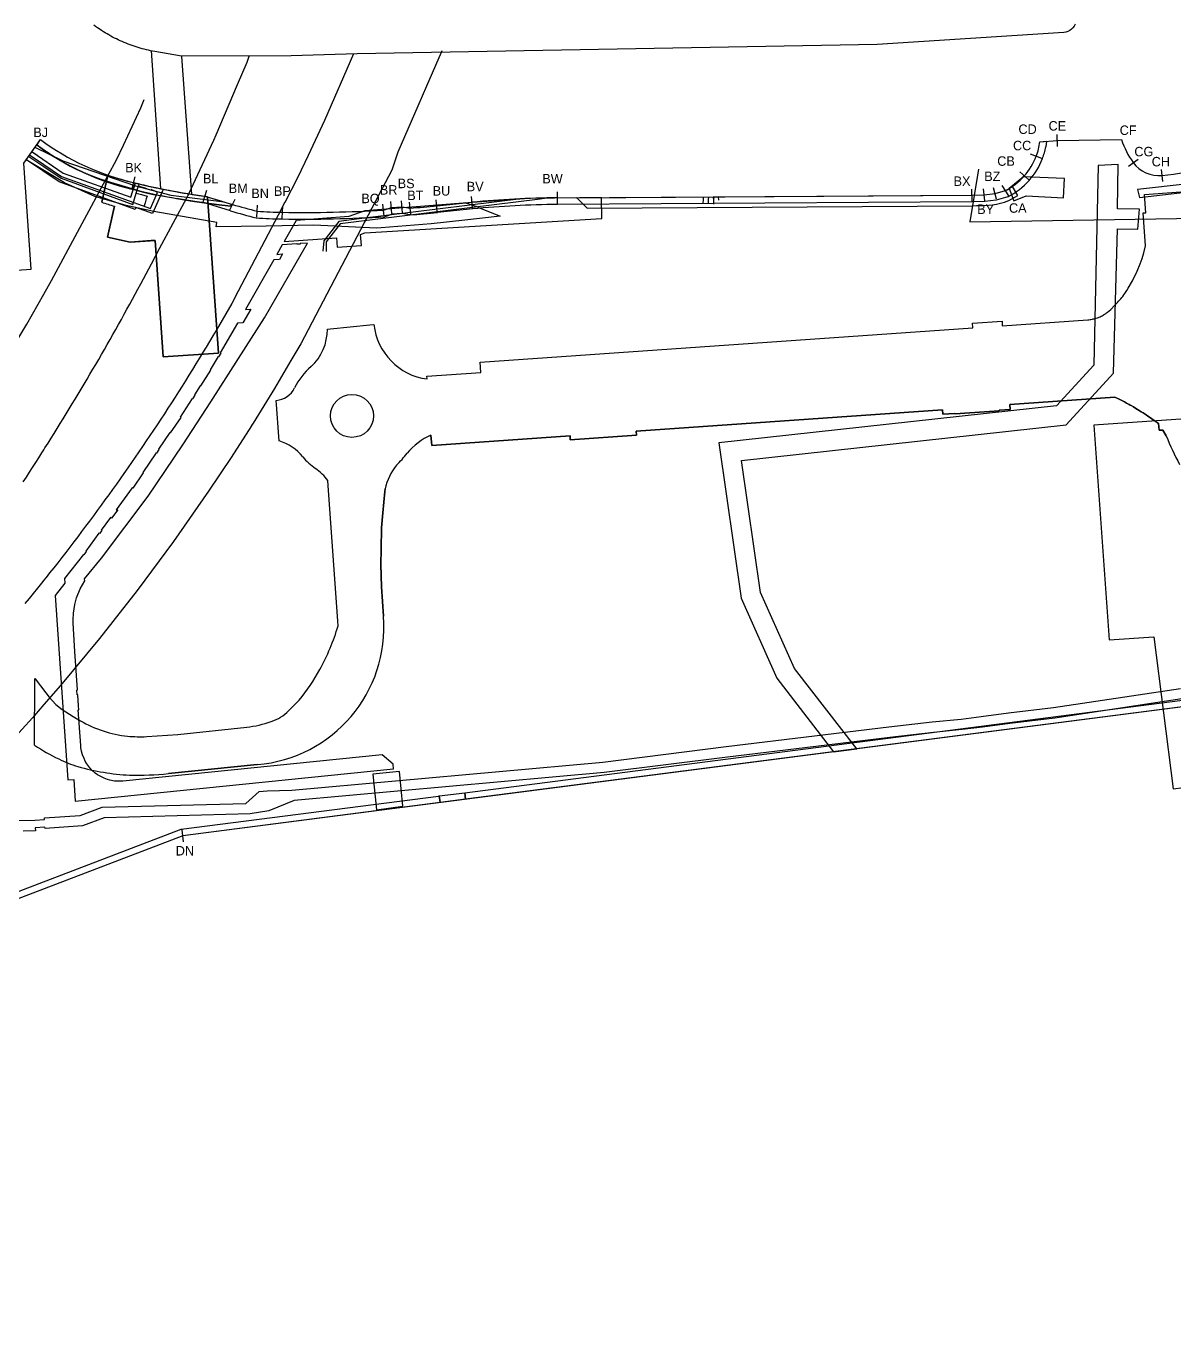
# Model space of a CAD drawing. Extents: x 833938 to 835456, y 817729 to 818666.
# Drawn here: x 834493.3 to 834924.5, y 817737.3 to 818223.6 of the extents above; entities that cross this region are included whole.
import ezdxf

# ---------------------------------------------------------------- set-up
doc = ezdxf.new("R2010")
doc.units = 0
for name, color, linetype in [('_SubjectSitePointAnno', 7, 'Continuous'), ('AdjacentLine', 7, 'Continuous'), ('DraftConditionLine_05m_SHT1', 7, 'Continuous'), ('DraftConditionLine_DR_DGN', 7, 'Continuous'), ('DraftConditionLine_Points_20151124_SHT1', 7, 'Continuous'), ('DraftConditionLine_ProposedFootBridge_Sht1', 7, 'Continuous'), ('DraftConditionLine_Protection_Vesting', 7, 'Continuous'), ('DraftConditionLine_PublicLandingSteps', 7, 'Continuous'), ('DraftConditionLine_SUD_Pro_road_4', 7, 'Continuous'), ('DraftConditionLine_WWR_20160425', 7, 'Continuous'), ('DraftConditionPolygon_PHB', 7, 'Continuous'), ('DraftPolygon_05m', 7, 'Continuous'), ('DraftPolygon_SUD_Prop_road_4', 7, 'Continuous'), ('Footpath', 7, 'Continuous'), ('SubjectSitePolygon', 7, 'Continuous')]:
    doc.layers.add(name, color=color, linetype=linetype)

msp = doc.modelspace()

# ---------------------------------------------------------------- linework, layer by layer
at = {"layer": 'AdjacentLine'}
msp.add_lwpolyline([(834887.36, 818224.29), (834887.01, 818223.57), (834886.55, 818222.92), (834885.99, 818222.34), (834885.35, 818221.87), (834884.64, 818221.51), (834883.88, 818221.26), (834883.09, 818221.13), (834813.06, 818216.59), (834617.65, 818213.12), (834592.85, 818212.37), (834551.66, 818212.24), (834541.71, 818213.99), (834540.87, 818214.14), (834540.09, 818214.3), (834539.3, 818214.47), (834538.52, 818214.65), (834537.75, 818214.84), (834536.97, 818215.04), (834536.2, 818215.26), (834535.44, 818215.48), (834534.67, 818215.72), (834533.91, 818215.97), (834533.15, 818216.23), (834532.4, 818216.5), (834531.65, 818216.78), (834530.91, 818217.07), (834530.17, 818217.38), (834529.43, 818217.69), (834528.7, 818218.02), (834527.98, 818218.35), (834527.26, 818218.7), (834526.54, 818219.06), (834525.83, 818219.43), (834525.13, 818219.81), (834524.43, 818220.2), (834523.73, 818220.6), (834523.05, 818221.01), (834522.37, 818221.43), (834521.69, 818221.86), (834521.62, 818221.9), (834520.77, 818222.47), (834520.12, 818222.93), (834519.47, 818223.41), (834518.84, 818223.89)], dxfattribs=at)
at = {"layer": 'DraftConditionLine_05m_SHT1'}
msp.add_line((834648.54, 817934.46), (834658.09, 817935.69), dxfattribs=at)
for points in [[(834658.09, 817935.69), (835047.84, 817985.91), (835047.93, 817985.71), (835071.58, 817988.7), (835079.98, 817989.56), (835091.59, 817991.28), (835119.3, 817994.87), (835119.22, 817995.75), (835170.46, 818002.36)], [(834422.94, 817872.8), (834551.62, 817921.97), (834648.26, 817934.42), (834648.54, 817934.46)]]:
    msp.add_lwpolyline(points, dxfattribs=at)
at = {"layer": 'DraftConditionLine_DR_DGN'}
for points in [[(834496.68, 818178.05), (834507.11, 818173), (834534.47, 818163.52), (834547.72, 818160.02), (834567.77, 818157.53)], [(834560.52, 818159.72), (834566.83, 818157.79)]]:
    msp.add_lwpolyline(points, dxfattribs=at)
for points in [[(834762.03, 818060.46), (834884.05, 818073.8), (834901.73, 818093.2), (834903.29, 818147.43), (834910.92, 818147.34), (834911.49, 818154.83), (834903.3, 818154.93), (834903.47, 818171.62), (834895.96, 818171.23), (834894.39, 818096.28), (834880.41, 818080.96), (834753.5, 818067.04), (834761.96, 818008.72), (834775.33, 817978.64), (834796.65, 817951.08), (834805.38, 817952.14), (834781.91, 817982.31), (834769.24, 818010.87)], [(834862.53, 818162.51), (834864.3, 818157.93), (834869.03, 818159.75), (834883.04, 818159.1), (834883.38, 818166.3), (834867.93, 818166.92)], [(834701.35, 818159.05), (834682.25, 818158.82), (834657.45, 818157.03), (834620.58, 818154.16), (834614.61, 818151.99), (834594.76, 818150.6), (834590.26, 818142.66), (834609.94, 818144.04), (834610.19, 818140.55), (834619.27, 818141.18), (834618.98, 818145.32), (834620.57, 818145.95), (834709.55, 818151.33), (834709.48, 818159)], [(834589.54, 818141.41), (834587.51, 818137.83), (834589.67, 818137.99), (834588.48, 818135.9), (834586.33, 818135.75), (834575.73, 818117.16), (834577.71, 818117.3), (834574.71, 818112.08), (834572.72, 818111.94), (834566.29, 818100.88), (834566.46, 818100.77), (834565.64, 818099.4), (834565.47, 818099.51), (834562.42, 818094.46), (834562.59, 818094.35), (834558.89, 818088.41), (834558.72, 818088.51), (834556.57, 818085.07), (834556.73, 818084.96), (834555.87, 818083.61), (834555.7, 818083.72), (834551.24, 818076.73), (834551.4, 818076.62), (834547.49, 818070.82), (834547.32, 818070.93), (834543.09, 818064.67), (834543.25, 818064.55), (834542.36, 818063.23), (834542.19, 818063.34), (834537.17, 818055.91), (834537.34, 818055.79), (834533.37, 818050.03), (834533.21, 818050.14), (834527.13, 818041.85), (834527.79, 818041.91), (834525.46, 818038.73), (834525.06, 818039.02), (834521.6, 818034.3), (834521.77, 818034.17), (834520.85, 818032.98), (834520.71, 818033.09), (834515.77, 818026.36), (834515.92, 818026.23), (834515, 818025.05), (834514.84, 818025.18), (834507.75, 818016.13), (834507.87, 818014.42), (834504.21, 818009.75), (834509.04, 817940.53), (834511.24, 817940.68), (834511.82, 817932.51), (834631.36, 817944.67), (834631.19, 817946.37), (834627.06, 817949.96), (834529.68, 817940.06), (834527.52, 817940.07), (834526.57, 817940.08), (834524.85, 817940.38), (834523.9, 817940.65), (834522.64, 817941.11), (834521.11, 817941.86), (834520.18, 817942.44), (834519.29, 817943.08), (834518.21, 817944.03), (834517.26, 817945.05), (834516.18, 817946.48), (834515.57, 817947.5), (834515.09, 817948.48), (834514.55, 817949.85), (834514.16, 817951.27), (834513.94, 817952.53), (834513.86, 817953.38), (834512.92, 817966.75), (834513.13, 817966.76), (834513.08, 817968.26), (834512.79, 817972.41), (834512.54, 817972.39), (834512.41, 817974.24), (834512.66, 817974.26), (834511.65, 817988.65), (834511.05, 817999.33), (834511.02, 818000.62), (834511.14, 818003.1), (834511.64, 818006.37), (834512.3, 818008.85), (834513.67, 818012.28), (834515.35, 818015.29), (834515.31, 818015.95), (834521.67, 818023.71), (834539.2, 818047.03), (834552.18, 818066.34), (834562.74, 818082.47), (834573.11, 818098.75), (834582.86, 818113.94), (834599.06, 818142.08), (834596.23, 818141.88), (834596.24, 818141.68), (834595.04, 818141.6), (834595.03, 818141.8)], [(834634.9, 817930.62), (834633.58, 817943.69), (834628.6, 817943.18), (834623.63, 817942.67), (834624.99, 817929.32)]]:
    msp.add_lwpolyline(points, close=True, dxfattribs=at)
for centre, radius, start, end in [((834554.63, 818255.98), 93.56, 233.3323, 257.0696), ((834592.15, 818400.27), 242.63, 256.0606, 262.51)]:
    msp.add_arc(centre, radius, start, end, dxfattribs=at)
at = {"layer": 'DraftConditionLine_Points_20151124_SHT1'}
for p, q in [((834880.72, 818178.29), (834880.65, 818182.79)), ((834874.86, 818173.87), (834870.65, 818175.48)), ((834907.37, 818170.95), (834911.01, 818173.6)), ((834920.26, 818165.22), (834919.79, 818169.7)), ((834533.15, 818162.61), (834534.25, 818166.97)), ((834869.93, 818165.77), (834866.57, 818168.76)), ((834559.86, 818157.56), (834561.17, 818161.87)), ((834692.9, 818156.81), (834692.88, 818161.31)), ((834848.69, 818157.85), (834848.57, 818162.35)), ((834853.49, 818157.96), (834852.97, 818162.43)), ((834857.88, 818158.49), (834856.68, 818162.83)), ((834862.43, 818159.86), (834859.99, 818163.64)), ((834569.89, 818154.54), (834571.88, 818158.58)), ((834580, 818151.79), (834580.31, 818156.27)), ((834589.53, 818151.38), (834589.83, 818155.87)), ((834627.83, 818152.22), (834627.39, 818156.7)), ((834630.7, 818153.14), (834630.38, 818157.63)), ((834634.71, 818153.42), (834634.4, 818157.91)), ((834637.81, 818152.92), (834637.36, 818157.39)), ((834647.79, 818153.8), (834647.35, 818158.28)), ((834661.05, 818155.12), (834660.64, 818159.61)), ((834552.52, 817917.3), (834551.95, 817921.76))]:
    msp.add_line(p, q, dxfattribs=at)
at = {"layer": 'DraftConditionLine_ProposedFootBridge_Sht1'}
for p, q in [((834543.89, 818162.43), (834540.4, 818214.32)), ((834555.61, 818160.44), (834551.8, 818212.1))]:
    msp.add_line(p, q, dxfattribs=at)
for points in [[(834523.98, 818167.58), (834521.73, 818157.4)], [(834526.53, 818155.9), (834523.97, 818144.32), (834532.47, 818142.45), (834541.83, 818143.08), (834544.87, 818099.37), (834565.63, 818100.77), (834561.53, 818159.41), (834560.9, 818159.6)]]:
    msp.add_lwpolyline(points, dxfattribs=at)
for centre, radius, start, end in [((834554.63, 818255.98), 93.56, 250.8745, 257.0697), ((834596.87, 818421.93), 264.79, 256.1983, 262.1938), ((834559.54, 818270.28), 119.05, 251.484, 253.8994)]:
    msp.add_arc(centre, radius, start, end, dxfattribs=at)
at = {"layer": 'DraftConditionLine_Protection_Vesting'}
for points in [[(834649.51, 818214.26), (834649.26, 818213.68), (834643.77, 818201.03), (834640.52, 818193.53), (834632.99, 818176.16), (834630.86, 818169.79), (834630.68, 818169.45), (834624.59, 818157.81), (834596.51, 818104.22), (834592.83, 818097.98), (834586.64, 818087.49), (834578.63, 818074.46), (834578.03, 818073.52), (834578, 818073.48), (834570.38, 818061.58), (834561.91, 818048.85), (834548.75, 818030.05), (834535.09, 818011.63), (834525.96, 818000), (834520.92, 817993.58), (834506.26, 817975.94), (834500, 817968.75), (834495.71, 817963.82), (834484.14, 817950.98)], [(834492.26, 818052.41), (834493.44, 818054.22), (834494.61, 818056.03), (834495.79, 818057.84), (834496.96, 818059.66), (834498.12, 818061.48), (834499.29, 818063.3), (834500, 818064.43), (834500.44, 818065.13), (834501.6, 818066.95), (834502.75, 818068.78), (834503.89, 818070.61), (834505.03, 818072.45), (834506.17, 818074.29), (834507.31, 818076.13), (834508.44, 818077.97), (834509.56, 818079.81), (834510.68, 818081.66), (834511.8, 818083.51), (834512.91, 818085.36), (834514.02, 818087.22), (834515.13, 818089.07), (834516.23, 818090.93), (834517.33, 818092.79), (834518.42, 818094.66), (834519.51, 818096.52), (834520.6, 818098.39), (834521.68, 818100.26), (834522.76, 818102.13), (834523.83, 818104.01), (834524.9, 818105.89), (834525.97, 818107.77), (834527.03, 818109.65), (834528.08, 818111.54), (834529.14, 818113.42), (834530.19, 818115.31), (834531.23, 818117.2), (834532.27, 818119.1), (834533.31, 818120.99), (834534.34, 818122.89), (834535.37, 818124.79), (834536.39, 818126.7), (834537.41, 818128.6), (834538.43, 818130.51), (834539.44, 818132.42), (834540.45, 818134.33), (834543.47, 818140.05), (834553.73, 818159.09), (834554.13, 818159.83), (834554.43, 818160.47), (834554.48, 818160.59), (834563.86, 818180.65), (834564.76, 818182.77), (834572.72, 818201.6), (834576.36, 818210.04), (834577.17, 818212.26)], [(834616.3, 818213.08), (834605.46, 818188.1), (834599.28, 818174.97), (834595.41, 818166.75), (834590.48, 818157.33), (834590.44, 818157.24), (834589.22, 818154.92), (834571.78, 818121.58), (834571.74, 818121.51), (834570.65, 818119.41), (834564.7, 818109.3), (834563.45, 818107.18), (834562.2, 818105.07), (834560.93, 818102.96), (834559.66, 818100.86), (834558.38, 818098.76), (834557.1, 818096.66), (834555.81, 818094.57), (834554.52, 818092.48), (834553.21, 818090.4), (834551.9, 818088.32), (834550.59, 818086.24), (834549.27, 818084.17), (834547.94, 818082.11), (834546.61, 818080.04), (834545.27, 818077.98), (834543.92, 818075.93), (834542.57, 818073.88), (834541.21, 818071.83), (834539.84, 818069.78), (834538.47, 818067.75), (834537.09, 818065.71), (834535.71, 818063.68), (834534.32, 818061.65), (834532.92, 818059.63), (834531.52, 818057.61), (834530.11, 818055.6), (834528.69, 818053.59), (834527.27, 818051.59), (834525.85, 818049.59), (834524.41, 818047.59), (834522.97, 818045.6), (834521.53, 818043.61), (834520.07, 818041.63), (834518.62, 818039.65), (834517.15, 818037.68), (834515.68, 818035.71), (834514.21, 818033.74), (834512.73, 818031.78), (834511.24, 818029.83), (834509.74, 818027.88), (834508.24, 818025.93), (834506.74, 818023.99), (834505.23, 818022.05), (834503.71, 818020.12), (834502.19, 818018.19), (834500.88, 818016.55), (834500.66, 818016.27), (834500, 818015.45), (834499.12, 818014.35), (834497.58, 818012.43), (834496.03, 818010.52), (834494.48, 818008.62), (834492.92, 818006.72)], [(834183.85, 817737.29), (834220.11, 817779.51), (834236.88, 817799.03), (834324.5, 817901.05), (834332.04, 817894.58), (834351.76, 817917.88), (834383.61, 817957.45), (834384.13, 817957.01), (834417.82, 818000), (834418.85, 818001.32), (834430.32, 818016.4), (834440.97, 818030.84), (834453.11, 818047.97), (834463.69, 818063.58), (834473.97, 818079.4), (834485.03, 818097.21), (834493.59, 818111.62), (834500, 818122.88), (834502.92, 818128.01), (834524.2, 818167.52), (834527.31, 818173.31), (834529.91, 818178.86), (834536.45, 818192.85), (834537.75, 818195.94)], [(834851.08, 818169.81), (834847.83, 818150.05), (834933.23, 818151.37), (834950.61, 818077.61), (834894.45, 818073.68), (834900.09, 817993.08), (834916.93, 817994.26), (834924.18, 817937.19), (834990.14, 817945.62), (834987.38, 817967.33), (835002.27, 817968.37), (835004.91, 817947.51), (835070.87, 817955.95), (835064.29, 818007.99), (835064.63, 818008.07), (835067.63, 818007.54), (835106.92, 818016.8), (835115.69, 818030.98), (835221.77, 818055.98), (835199.14, 818152.03), (835195.36, 818168.08), (835190.23, 818189.84), (835188.42, 818192.29), (835187.25, 818197.25)], [(834961.38, 818162.69), (834961.39, 818162.62), (834956.07, 818162.4), (834947.7, 818166.36), (834910.78, 818162.15), (834911.53, 818159.22), (834947.19, 818163.28), (834955.46, 818159.37), (834962.09, 818159.65)]]:
    msp.add_lwpolyline(points, dxfattribs=at)
at = {"layer": 'DraftConditionLine_PublicLandingSteps'}
for points in [[(834583.54, 818148.47), (834564.67, 818148.17), (834564.98, 818149.82), (834541.31, 818153.96), (834530.98, 818156.13), (834519.19, 818159.54), (834507.72, 818164.71), (834493.37, 818173.31), (834497.39, 818179), (834497.42, 818178.98), (834497.48, 818178.94), (834497.53, 818178.89), (834497.59, 818178.85), (834497.65, 818178.81), (834497.71, 818178.77), (834497.77, 818178.72), (834497.83, 818178.68), (834497.89, 818178.64), (834497.95, 818178.6), (834498.01, 818178.55), (834498.06, 818178.51), (834498.12, 818178.47), (834498.18, 818178.43), (834498.24, 818178.38), (834498.3, 818178.34), (834498.36, 818178.3), (834498.42, 818178.26), (834498.48, 818178.22), (834498.54, 818178.17), (834498.6, 818178.13), (834498.66, 818178.09), (834498.72, 818178.05), (834498.77, 818178.01), (834498.83, 818177.96), (834498.89, 818177.92), (834498.95, 818177.88), (834499.01, 818177.84), (834499.07, 818177.8), (834499.13, 818177.75), (834499.19, 818177.71), (834499.25, 818177.67), (834499.31, 818177.63), (834499.37, 818177.59), (834499.43, 818177.55), (834499.49, 818177.5), (834499.55, 818177.46), (834499.61, 818177.42), (834499.67, 818177.38), (834499.72, 818177.34), (834499.78, 818177.3), (834499.84, 818177.25), (834499.9, 818177.21), (834499.96, 818177.17), (834500, 818177.15), (834500.02, 818177.13), (834500.08, 818177.09), (834500.14, 818177.05), (834500.2, 818177.01), (834500.26, 818176.96), (834500.32, 818176.92), (834500.38, 818176.88), (834500.44, 818176.84), (834500.5, 818176.8), (834500.56, 818176.76), (834500.62, 818176.72), (834500.68, 818176.68), (834500.74, 818176.63), (834500.8, 818176.59), (834500.86, 818176.55), (834500.92, 818176.51), (834500.98, 818176.47), (834501.04, 818176.43), (834501.1, 818176.39), (834501.16, 818176.35), (834501.22, 818176.31), (834501.28, 818176.27), (834501.34, 818176.23), (834501.4, 818176.18), (834501.46, 818176.14), (834501.52, 818176.1), (834501.58, 818176.06), (834501.64, 818176.02), (834501.7, 818175.98), (834501.76, 818175.94), (834501.82, 818175.9), (834501.88, 818175.86), (834501.94, 818175.82), (834502, 818175.78), (834502.06, 818175.74), (834502.12, 818175.7), (834502.18, 818175.66), (834502.24, 818175.62), (834502.3, 818175.58), (834502.36, 818175.54), (834502.43, 818175.5), (834502.49, 818175.46), (834502.55, 818175.42), (834502.61, 818175.38), (834502.67, 818175.34), (834502.73, 818175.3), (834502.79, 818175.26), (834502.85, 818175.22), (834502.91, 818175.18), (834502.97, 818175.14), (834503.03, 818175.1), (834503.09, 818175.06), (834503.15, 818175.02), (834503.22, 818174.98), (834503.28, 818174.94), (834503.34, 818174.9), (834503.4, 818174.86), (834503.46, 818174.82), (834503.52, 818174.78), (834503.58, 818174.74), (834503.64, 818174.71), (834503.7, 818174.67), (834503.77, 818174.63), (834503.83, 818174.59), (834503.89, 818174.55), (834503.95, 818174.51), (834504.01, 818174.47), (834504.07, 818174.43), (834504.13, 818174.39), (834504.2, 818174.36), (834504.26, 818174.32), (834504.32, 818174.28), (834504.38, 818174.24), (834504.44, 818174.2), (834504.5, 818174.16), (834504.56, 818174.13), (834504.63, 818174.09), (834504.69, 818174.05), (834504.75, 818174.01), (834504.81, 818173.97), (834504.87, 818173.93), (834504.94, 818173.9), (834505, 818173.86), (834505.06, 818173.82), (834505.12, 818173.78), (834505.18, 818173.75), (834505.25, 818173.71), (834505.31, 818173.67), (834505.37, 818173.63), (834505.43, 818173.59), (834505.49, 818173.56), (834505.56, 818173.52), (834505.62, 818173.48), (834505.68, 818173.44), (834505.74, 818173.41), (834505.8, 818173.37), (834505.87, 818173.33), (834505.93, 818173.3), (834505.99, 818173.26), (834506.05, 818173.22), (834506.12, 818173.18), (834506.18, 818173.15), (834506.24, 818173.11), (834506.3, 818173.07), (834506.37, 818173.04), (834506.43, 818173), (834506.49, 818172.96), (834506.56, 818172.93), (834506.62, 818172.89), (834506.68, 818172.85), (834506.74, 818172.82), (834506.81, 818172.78), (834506.87, 818172.74), (834506.93, 818172.71), (834506.99, 818172.67), (834507.06, 818172.64), (834507.12, 818172.6), (834507.18, 818172.56), (834507.25, 818172.53), (834507.31, 818172.49), (834507.37, 818172.46), (834507.44, 818172.42), (834507.5, 818172.38), (834507.56, 818172.35), (834507.63, 818172.31), (834507.69, 818172.28), (834507.75, 818172.24), (834507.81, 818172.2), (834507.88, 818172.17), (834507.94, 818172.13), (834508, 818172.1), (834508.07, 818172.06), (834508.13, 818172.03), (834508.2, 818171.99), (834508.26, 818171.96), (834508.32, 818171.92), (834508.39, 818171.89), (834508.45, 818171.85), (834508.51, 818171.82), (834508.58, 818171.78), (834508.64, 818171.75), (834508.7, 818171.71), (834508.77, 818171.68), (834508.83, 818171.64), (834508.9, 818171.61), (834508.96, 818171.57), (834509.02, 818171.54), (834509.09, 818171.5), (834509.15, 818171.47), (834509.21, 818171.43), (834509.28, 818171.4), (834509.34, 818171.37), (834509.41, 818171.33), (834509.47, 818171.3), (834509.53, 818171.26), (834509.6, 818171.23), (834509.66, 818171.19), (834509.73, 818171.16), (834509.79, 818171.13), (834509.86, 818171.09), (834509.92, 818171.06), (834509.98, 818171.03), (834510.05, 818170.99), (834510.11, 818170.96), (834510.18, 818170.92), (834510.24, 818170.89), (834510.31, 818170.86), (834510.37, 818170.82), (834510.43, 818170.79), (834510.5, 818170.76), (834510.56, 818170.72), (834510.63, 818170.69), (834510.69, 818170.66), (834510.76, 818170.62), (834510.82, 818170.59), (834510.89, 818170.56), (834510.95, 818170.52), (834511.02, 818170.49), (834511.08, 818170.46), (834511.15, 818170.43), (834511.21, 818170.39), (834511.27, 818170.36), (834511.34, 818170.33), (834511.4, 818170.3), (834511.47, 818170.26), (834511.53, 818170.23), (834511.6, 818170.2), (834511.66, 818170.17), (834511.73, 818170.13), (834511.79, 818170.1), (834511.86, 818170.07), (834511.92, 818170.04), (834511.99, 818170), (834512.05, 818169.97), (834512.12, 818169.94), (834512.19, 818169.91), (834512.25, 818169.88), (834512.32, 818169.84), (834512.38, 818169.81), (834512.45, 818169.78), (834512.51, 818169.75), (834512.58, 818169.72), (834512.64, 818169.69), (834512.71, 818169.65), (834512.77, 818169.62), (834512.84, 818169.59), (834512.9, 818169.56), (834512.97, 818169.53), (834513.04, 818169.5), (834513.1, 818169.47), (834513.17, 818169.43), (834513.23, 818169.4), (834513.3, 818169.37), (834513.36, 818169.34), (834513.43, 818169.31), (834513.49, 818169.28), (834513.56, 818169.25), (834513.63, 818169.22), (834513.69, 818169.19), (834513.76, 818169.16), (834513.82, 818169.13), (834513.89, 818169.1), (834513.96, 818169.07), (834514.02, 818169.03), (834514.09, 818169), (834514.15, 818168.97), (834514.22, 818168.94), (834514.29, 818168.91), (834514.35, 818168.88), (834514.42, 818168.85), (834514.48, 818168.82), (834514.55, 818168.79), (834514.62, 818168.76), (834514.68, 818168.73), (834514.75, 818168.7), (834514.81, 818168.67), (834514.88, 818168.64), (834514.95, 818168.61), (834515.01, 818168.58), (834515.08, 818168.56), (834515.15, 818168.53), (834515.21, 818168.5), (834515.28, 818168.47), (834515.35, 818168.44), (834515.41, 818168.41), (834515.48, 818168.38), (834515.54, 818168.35), (834515.61, 818168.32), (834515.68, 818168.29), (834515.74, 818168.26), (834515.81, 818168.23), (834515.88, 818168.21), (834515.94, 818168.18), (834516.01, 818168.15), (834516.08, 818168.12), (834516.14, 818168.09), (834516.21, 818168.06), (834516.28, 818168.03), (834516.35, 818168.01), (834516.41, 818167.98), (834516.48, 818167.95), (834516.55, 818167.92), (834516.61, 818167.89), (834516.68, 818167.87), (834516.75, 818167.84), (834516.81, 818167.81), (834516.88, 818167.78), (834516.95, 818167.75), (834517.01, 818167.73), (834517.08, 818167.7), (834517.15, 818167.67), (834517.22, 818167.64), (834517.28, 818167.62), (834517.35, 818167.59), (834517.42, 818167.56), (834517.49, 818167.53), (834517.55, 818167.51), (834517.62, 818167.48), (834517.69, 818167.45), (834517.75, 818167.42), (834517.82, 818167.4), (834517.89, 818167.37), (834517.96, 818167.34), (834518.02, 818167.32), (834518.09, 818167.29), (834518.16, 818167.26), (834518.23, 818167.24), (834518.29, 818167.21), (834518.36, 818167.18), (834518.43, 818167.16), (834518.5, 818167.13), (834518.56, 818167.1), (834518.63, 818167.08), (834518.7, 818167.05), (834518.77, 818167.02), (834518.84, 818167), (834518.9, 818166.97), (834518.97, 818166.95), (834519.04, 818166.92), (834519.11, 818166.89), (834519.17, 818166.87), (834519.24, 818166.84), (834519.31, 818166.82), (834519.38, 818166.79), (834519.45, 818166.77), (834519.51, 818166.74), (834519.58, 818166.72), (834519.65, 818166.69), (834519.72, 818166.66), (834519.79, 818166.64), (834519.85, 818166.61), (834519.92, 818166.59), (834519.99, 818166.56), (834520.06, 818166.54), (834520.13, 818166.51), (834520.2, 818166.49), (834520.26, 818166.46), (834520.33, 818166.44), (834520.4, 818166.41), (834520.47, 818166.39), (834520.54, 818166.37), (834520.61, 818166.34), (834520.67, 818166.32), (834520.74, 818166.29), (834520.81, 818166.27), (834520.88, 818166.24), (834520.95, 818166.22), (834521.02, 818166.19), (834521.08, 818166.17), (834521.15, 818166.15), (834521.22, 818166.12), (834521.29, 818166.1), (834521.36, 818166.07), (834521.43, 818166.05), (834521.5, 818166.03), (834521.56, 818166), (834521.63, 818165.98), (834521.7, 818165.96), (834521.77, 818165.93), (834521.84, 818165.91), (834521.91, 818165.89), (834521.98, 818165.86), (834522.05, 818165.84), (834522.11, 818165.82), (834522.18, 818165.79), (834522.25, 818165.77), (834522.32, 818165.75), (834522.39, 818165.72), (834522.46, 818165.7), (834522.53, 818165.68), (834522.6, 818165.66), (834522.67, 818165.63), (834522.73, 818165.61), (834522.8, 818165.59), (834522.87, 818165.57), (834522.94, 818165.54), (834523.01, 818165.52), (834523.08, 818165.5), (834523.15, 818165.48), (834523.22, 818165.45), (834523.29, 818165.43), (834523.36, 818165.41), (834523.43, 818165.39), (834523.49, 818165.37), (834523.56, 818165.34), (834523.63, 818165.32), (834523.7, 818165.3), (834523.77, 818165.28), (834523.84, 818165.26), (834523.91, 818165.24), (834523.98, 818165.21), (834524.05, 818165.19), (834524.12, 818165.17), (834524.19, 818165.15), (834524.26, 818165.13), (834524.33, 818165.11), (834524.4, 818165.09), (834524.47, 818165.06), (834524.54, 818165.04), (834524.6, 818165.02), (834524.67, 818165), (834524.74, 818164.98), (834524.81, 818164.96), (834524.88, 818164.94), (834524.95, 818164.92), (834525.02, 818164.9), (834525.09, 818164.88), (834525.16, 818164.86), (834525.23, 818164.84), (834525.3, 818164.82), (834525.37, 818164.8), (834525.44, 818164.78), (834525.51, 818164.76), (834525.58, 818164.74), (834525.65, 818164.72), (834525.72, 818164.7), (834525.79, 818164.67), (834525.86, 818164.65), (834525.93, 818164.63), (834526, 818164.61), (834526.07, 818164.59), (834526.14, 818164.57), (834526.21, 818164.55), (834526.28, 818164.53), (834526.35, 818164.51), (834526.42, 818164.49), (834526.49, 818164.47), (834526.56, 818164.45), (834526.63, 818164.43), (834526.7, 818164.41), (834526.76, 818164.39), (834526.83, 818164.37), (834526.9, 818164.35), (834526.97, 818164.33), (834527.04, 818164.31), (834527.11, 818164.29), (834527.18, 818164.27), (834527.25, 818164.25), (834527.32, 818164.23), (834527.39, 818164.21), (834527.46, 818164.18), (834527.53, 818164.16), (834527.6, 818164.14), (834527.67, 818164.12), (834527.74, 818164.1), (834527.81, 818164.08), (834527.88, 818164.06), (834527.95, 818164.04), (834528.02, 818164.02), (834528.09, 818164), (834528.16, 818163.98), (834528.23, 818163.96), (834528.3, 818163.94), (834528.37, 818163.92), (834528.44, 818163.9), (834528.51, 818163.88), (834528.58, 818163.86), (834528.65, 818163.84), (834528.72, 818163.81), (834528.78, 818163.79), (834528.85, 818163.77), (834528.92, 818163.75), (834528.99, 818163.73), (834529.06, 818163.71), (834529.13, 818163.69), (834529.2, 818163.67), (834529.27, 818163.65), (834529.34, 818163.63), (834529.41, 818163.61), (834529.48, 818163.59), (834529.55, 818163.57), (834529.62, 818163.55), (834529.69, 818163.53), (834529.76, 818163.5), (834529.83, 818163.48), (834529.9, 818163.46), (834529.97, 818163.44), (834530.04, 818163.42), (834530.11, 818163.4), (834530.18, 818163.38), (834530.25, 818163.36), (834530.32, 818163.34), (834530.39, 818163.32), (834530.45, 818163.3), (834530.52, 818163.28), (834530.59, 818163.26), (834530.66, 818163.23), (834530.73, 818163.21), (834530.8, 818163.19), (834530.87, 818163.17), (834530.94, 818163.15), (834531.01, 818163.13), (834531.08, 818163.11), (834531.15, 818163.09), (834531.22, 818163.07), (834531.29, 818163.05), (834531.36, 818163.03), (834531.43, 818163.01), (834531.5, 818162.98), (834531.57, 818162.96), (834531.64, 818162.94), (834531.71, 818162.92), (834531.78, 818162.9), (834531.85, 818162.88), (834531.92, 818162.86), (834531.98, 818162.84), (834532.05, 818162.82), (834532.12, 818162.8), (834532.19, 818162.77), (834532.26, 818162.75), (834532.33, 818162.73), (834532.4, 818162.71), (834532.47, 818162.69), (834532.54, 818162.67), (834532.61, 818162.65), (834532.68, 818162.63), (834532.75, 818162.61), (834532.82, 818162.59), (834532.89, 818162.56), (834532.96, 818162.54), (834533.03, 818162.52), (834533.1, 818162.5), (834533.17, 818162.48), (834533.24, 818162.46), (834533.31, 818162.44), (834533.37, 818162.42), (834533.44, 818162.4), (834533.51, 818162.37), (834533.58, 818162.35), (834533.65, 818162.33), (834533.72, 818162.31), (834533.79, 818162.29), (834533.86, 818162.27), (834533.93, 818162.25), (834534, 818162.23), (834534.07, 818162.21), (834534.14, 818162.18), (834534.21, 818162.16), (834534.28, 818162.14), (834534.35, 818162.12), (834534.42, 818162.1), (834534.49, 818162.08), (834534.56, 818162.06), (834534.63, 818162.04), (834534.69, 818162.01), (834534.76, 818161.99), (834534.83, 818161.97), (834534.9, 818161.95), (834534.97, 818161.93), (834535.04, 818161.91), (834535.11, 818161.89), (834535.18, 818161.87), (834535.25, 818161.85), (834535.32, 818161.83), (834535.39, 818161.81), (834535.46, 818161.78), (834535.53, 818161.76), (834535.6, 818161.74), (834535.67, 818161.72), (834535.74, 818161.7), (834535.81, 818161.68), (834535.88, 818161.66), (834535.95, 818161.64), (834536.02, 818161.62), (834536.09, 818161.6), (834536.16, 818161.58), (834536.23, 818161.56), (834536.3, 818161.54), (834536.37, 818161.52), (834536.44, 818161.51), (834536.51, 818161.49), (834536.58, 818161.47), (834536.65, 818161.45), (834536.72, 818161.43), (834536.79, 818161.41), (834536.86, 818161.39), (834536.93, 818161.37), (834537, 818161.35), (834537.07, 818161.33), (834537.14, 818161.31), (834537.21, 818161.3), (834537.28, 818161.28), (834537.35, 818161.26), (834537.42, 818161.24), (834537.49, 818161.22), (834537.56, 818161.2), (834537.63, 818161.19), (834537.7, 818161.17), (834537.77, 818161.15), (834537.84, 818161.13), (834537.91, 818161.11), (834537.98, 818161.1), (834538.05, 818161.08), (834538.12, 818161.06), (834538.19, 818161.04), (834538.26, 818161.02), (834538.33, 818161.01), (834538.4, 818160.99), (834538.47, 818160.97), (834538.54, 818160.95), (834538.62, 818160.94), (834538.69, 818160.92), (834538.76, 818160.9), (834538.83, 818160.89), (834538.9, 818160.87), (834538.97, 818160.85), (834539.04, 818160.84), (834539.11, 818160.82), (834539.18, 818160.8), (834539.25, 818160.79), (834539.32, 818160.77), (834539.39, 818160.75), (834539.46, 818160.74), (834539.53, 818160.72), (834539.6, 818160.7), (834539.68, 818160.69), (834539.75, 818160.67), (834539.82, 818160.66), (834539.89, 818160.64), (834539.96, 818160.63), (834540.03, 818160.61), (834540.1, 818160.59), (834540.17, 818160.58), (834540.24, 818160.56), (834540.31, 818160.55), (834540.38, 818160.53), (834540.46, 818160.52), (834540.53, 818160.5), (834540.6, 818160.49), (834540.67, 818160.47), (834540.74, 818160.46), (834540.81, 818160.44), (834540.88, 818160.43), (834540.95, 818160.41), (834541.02, 818160.4), (834541.1, 818160.38), (834541.17, 818160.37), (834541.24, 818160.35), (834541.31, 818160.34), (834541.38, 818160.33), (834541.45, 818160.31), (834541.52, 818160.3), (834541.59, 818160.28), (834541.66, 818160.27), (834541.74, 818160.26), (834541.81, 818160.24), (834541.88, 818160.23), (834541.95, 818160.21), (834542.02, 818160.2), (834542.09, 818160.19), (834542.16, 818160.17), (834542.23, 818160.16), (834550.12, 818158.81), (834550.15, 818158.8), (834550.18, 818158.8), (834550.25, 818158.79), (834550.32, 818158.77), (834550.39, 818158.76), (834550.47, 818158.75), (834550.54, 818158.74), (834550.61, 818158.73), (834550.68, 818158.71), (834550.75, 818158.7), (834550.82, 818158.69), (834550.9, 818158.68), (834550.97, 818158.67), (834551.04, 818158.65), (834551.11, 818158.64), (834551.18, 818158.63), (834551.25, 818158.62), (834551.33, 818158.61), (834551.4, 818158.59), (834551.47, 818158.58), (834551.54, 818158.57), (834551.61, 818158.56), (834551.68, 818158.55), (834551.76, 818158.54), (834551.83, 818158.52), (834551.9, 818158.51), (834551.97, 818158.5), (834552.04, 818158.49), (834552.11, 818158.48), (834552.18, 818158.46), (834552.26, 818158.45), (834552.33, 818158.44), (834552.4, 818158.43), (834552.47, 818158.42), (834552.54, 818158.4), (834552.61, 818158.39), (834552.69, 818158.38), (834552.76, 818158.37), (834552.83, 818158.36), (834552.9, 818158.35), (834552.97, 818158.33), (834553.04, 818158.32), (834553.12, 818158.31), (834553.19, 818158.3), (834553.23, 818158.29), (834553.26, 818158.29), (834553.33, 818158.28), (834553.4, 818158.26), (834553.47, 818158.25), (834553.55, 818158.24), (834553.62, 818158.23), (834553.69, 818158.22), (834553.76, 818158.21), (834553.83, 818158.19), (834553.9, 818158.18), (834553.98, 818158.17), (834554.05, 818158.16), (834554.12, 818158.15), (834554.19, 818158.14), (834554.26, 818158.12), (834554.33, 818158.11), (834554.41, 818158.1), (834554.48, 818158.09), (834554.55, 818158.08), (834554.62, 818158.07), (834554.69, 818158.06), (834554.77, 818158.04), (834554.84, 818158.03), (834554.91, 818158.02), (834554.98, 818158.01), (834555.05, 818158), (834555.12, 818157.99), (834555.2, 818157.98), (834555.27, 818157.97), (834555.34, 818157.95), (834555.41, 818157.94), (834555.48, 818157.93), (834555.55, 818157.92), (834555.63, 818157.91), (834555.7, 818157.9), (834555.77, 818157.89), (834555.84, 818157.88), (834555.91, 818157.87), (834555.98, 818157.85), (834556.06, 818157.84), (834556.13, 818157.83), (834556.2, 818157.82), (834556.27, 818157.81), (834556.34, 818157.8), (834556.42, 818157.79), (834556.49, 818157.78), (834556.56, 818157.77), (834556.63, 818157.76), (834556.7, 818157.74), (834556.77, 818157.73), (834556.85, 818157.72), (834556.92, 818157.71), (834556.99, 818157.7), (834557.06, 818157.69), (834557.13, 818157.68), (834557.21, 818157.67), (834557.28, 818157.66), (834557.35, 818157.65), (834557.42, 818157.64), (834557.49, 818157.63), (834557.56, 818157.61), (834557.64, 818157.6), (834557.71, 818157.59), (834557.78, 818157.58), (834557.85, 818157.57), (834557.92, 818157.56), (834558, 818157.55), (834558.07, 818157.54), (834558.14, 818157.53), (834558.21, 818157.52), (834558.28, 818157.51), (834558.35, 818157.5), (834558.43, 818157.49), (834558.5, 818157.48), (834558.57, 818157.47), (834558.64, 818157.46), (834558.71, 818157.45), (834558.79, 818157.43), (834558.86, 818157.42), (834558.93, 818157.41), (834559, 818157.4), (834559.07, 818157.39), (834559.14, 818157.38), (834559.22, 818157.37), (834559.29, 818157.36), (834559.36, 818157.35), (834559.43, 818157.34), (834559.5, 818157.33), (834559.58, 818157.32), (834559.65, 818157.31), (834559.72, 818157.3), (834559.79, 818157.29), (834559.86, 818157.28), (834559.94, 818157.27), (834560.01, 818157.26), (834560.08, 818157.25), (834560.15, 818157.24), (834560.22, 818157.23), (834560.29, 818157.22), (834560.37, 818157.21), (834560.44, 818157.2), (834560.51, 818157.19), (834560.58, 818157.18), (834560.65, 818157.17), (834560.73, 818157.16), (834560.8, 818157.15), (834560.87, 818157.14), (834560.94, 818157.13), (834561.01, 818157.12), (834561.09, 818157.11), (834561.16, 818157.1), (834561.23, 818157.09), (834561.3, 818157.08), (834561.37, 818157.07), (834561.45, 818157.06), (834561.52, 818157.05), (834561.59, 818157.04), (834561.66, 818157.03), (834561.73, 818157.02), (834561.81, 818157.01), (834561.88, 818157), (834561.95, 818156.99), (834562.02, 818156.98), (834562.09, 818156.97), (834562.17, 818156.96), (834562.24, 818156.95), (834562.31, 818156.94), (834562.38, 818156.93), (834562.45, 818156.92), (834562.53, 818156.91), (834562.6, 818156.91), (834562.67, 818156.9), (834562.74, 818156.89), (834562.81, 818156.88), (834562.89, 818156.87), (834562.96, 818156.86), (834563.03, 818156.85), (834563.1, 818156.84), (834563.17, 818156.83), (834563.25, 818156.82), (834563.32, 818156.81), (834563.39, 818156.8), (834563.46, 818156.79), (834563.53, 818156.78), (834563.61, 818156.77), (834563.68, 818156.76), (834563.75, 818156.75), (834563.82, 818156.75), (834563.89, 818156.74), (834563.97, 818156.73), (834564.04, 818156.72), (834564.11, 818156.71), (834564.18, 818156.7), (834564.25, 818156.69), (834564.33, 818156.68), (834564.4, 818156.67), (834564.47, 818156.66), (834564.54, 818156.65), (834564.61, 818156.64), (834564.69, 818156.64), (834564.76, 818156.63), (834564.83, 818156.62), (834564.9, 818156.61), (834564.97, 818156.6), (834565.05, 818156.59), (834565.12, 818156.58), (834565.19, 818156.57), (834565.26, 818156.56), (834565.33, 818156.55), (834565.41, 818156.55), (834565.48, 818156.54), (834565.55, 818156.53), (834565.62, 818156.52), (834565.69, 818156.51), (834565.77, 818156.5), (834565.84, 818156.49), (834565.91, 818156.48), (834565.98, 818156.47), (834566.05, 818156.47), (834566.13, 818156.46), (834566.2, 818156.45), (834566.27, 818156.44), (834566.34, 818156.43), (834566.42, 818156.42), (834566.49, 818156.41), (834566.56, 818156.4), (834566.63, 818156.4), (834566.7, 818156.39), (834566.78, 818156.38), (834566.85, 818156.37), (834566.92, 818156.36), (834566.99, 818156.35), (834567.06, 818156.34), (834567.14, 818156.34), (834567.21, 818156.33), (834567.28, 818156.32), (834567.35, 818156.31), (834567.42, 818156.3), (834567.5, 818156.29), (834567.57, 818156.29), (834567.64, 818156.28), (834567.71, 818156.27), (834567.79, 818156.26), (834567.86, 818156.25), (834567.93, 818156.24), (834568, 818156.24), (834568.07, 818156.23), (834568.15, 818156.22), (834568.22, 818156.21), (834568.29, 818156.2), (834568.36, 818156.19), (834568.43, 818156.19), (834568.51, 818156.18), (834568.58, 818156.17), (834568.65, 818156.16), (834568.72, 818156.15), (834568.8, 818156.14), (834568.87, 818156.14), (834568.94, 818156.13), (834569.01, 818156.12), (834569.08, 818156.11), (834569.16, 818156.1), (834569.23, 818156.1), (834569.3, 818156.09), (834569.37, 818156.08), (834569.44, 818156.07), (834569.52, 818156.06), (834569.59, 818156.06), (834569.66, 818156.05), (834569.73, 818156.04), (834569.81, 818156.03), (834569.88, 818156.02), (834569.95, 818156.02), (834570.02, 818156.01), (834570.09, 818156), (834570.17, 818155.99), (834570.24, 818155.99), (834570.31, 818155.98), (834570.38, 818155.97)], [(834570.31, 818155.98), (834570.38, 818155.97), (834570.38, 818156.71), (834570.88, 818156.56)], [(834627.61, 818154.46), (834630.54, 818155.39), (834634.55, 818155.67), (834637.58, 818155.15)], [(834647.57, 818156.04), (834658.37, 818157.12)], [(834663.03, 818155.53), (834671.39, 818152.11), (834663.58, 818151.24)], [(834663.58, 818151.24), (834658.14, 818150.64), (834645.43, 818149.23), (834626.7, 818147.85), (834624.95, 818147.72), (834601.4, 818148.75), (834583.54, 818148.47)]]:
    msp.add_lwpolyline(points, dxfattribs=at)
for centre, radius, start, end in [((834627.49, 818345.71), 197.44, 253.3401, 256.1286), ((834597.99, 818656.97), 503.37, 274.5116, 275.6527), ((834641.38, 818098.99), 60.54, 69.0496, 73.753), ((834593.46, 818355.38), 201.79, 266.218, 268.9261), ((834597.65, 818654.02), 500.46, 269.0873, 273.4319)]:
    msp.add_arc(centre, radius, start, end, dxfattribs=at)
at = {"layer": 'DraftConditionLine_SUD_Pro_road_4'}
for points in [[(834643.93, 818091.03), (834643.86, 818092.05), (834664.19, 818093.47), (834663.92, 818097.31), (834848.95, 818110.25), (834848.82, 818111.99), (834859.9, 818112.77), (834860.02, 818111.02), (834892.15, 818113.27), (834892.54, 818113.3), (834893.06, 818113.36), (834893.3, 818113.39), (834893.84, 818113.48), (834894.2, 818113.56), (834894.5, 818113.63), (834894.86, 818113.73), (834895.29, 818113.85), (834895.74, 818114), (834896.13, 818114.15), (834896.37, 818114.25), (834896.77, 818114.43), (834897.2, 818114.63), (834897.52, 818114.8), (834897.84, 818114.98), (834898.08, 818115.12), (834898.42, 818115.33), (834898.75, 818115.55), (834899.15, 818115.84), (834899.17, 818115.85), (834899.55, 818116.15), (834900.74, 818117.17), (834902.09, 818118.57), (834902.87, 818119.33), (834903.29, 818119.76), (834903.69, 818120.2), (834904.09, 818120.65), (834904.48, 818121.11), (834904.86, 818121.58), (834905.22, 818122.05), (834905.65, 818122.62), (834906, 818123.11), (834906.3, 818123.55), (834906.75, 818124.23), (834907.32, 818125.19), (834908.91, 818127.86), (834910.72, 818131.57), (834911.83, 818134.32), (834912.51, 818136.27), (834913.16, 818138.42), (834913.83, 818141), (834912.97, 818153.36), (834913.96, 818153.43), (834913.45, 818160.26), (834944.11, 818162.53)], [(834606.52, 818109.73), (834607.7, 818109.81), (834622.51, 818111.32), (834624.01, 818111.43)], [(834588.4, 818067.82), (834588.29, 818069.42), (834587.41, 818081.46), (834587.31, 818082.99)], [(834645.41, 818069.94), (834645.68, 818066.07), (834697.64, 818069.7), (834697.75, 818068.18), (834722.65, 818069.92), (834722.54, 818071.44), (834837.51, 818079.48), (834837.63, 818077.81), (834842.24, 818078.13), (834842.25, 818077.94), (834858.82, 818079.09), (834858.8, 818079.29), (834862.96, 818079.58), (834862.83, 818081.45), (834902.33, 818084.21), (834903.91, 818083.4), (834904.88, 818082.91), (834905.85, 818082.41), (834906.66, 818081.98), (834907.64, 818081.45), (834908.05, 818081.22), (834908.06, 818081.23), (834908.4, 818081.02), (834909.27, 818080.53), (834910.19, 818079.99), (834911.43, 818079.24), (834912.23, 818078.74), (834912.93, 818078.3), (834913.99, 818077.61), (834914.73, 818077.12), (834915.64, 818076.5), (834916.71, 818075.75), (834917.65, 818075.07), (834918.33, 818074.57), (834918.72, 818074.38), (834918.9, 818071.76), (834920.35, 818071.87), (834921.62, 818069.71)], [(834610.55, 817998.31), (834610.37, 818000.16), (834606.83, 818051.09), (834606.7, 818052.92)], [(834627.6, 818002), (834626.83, 818013.04), (834626.59, 818021.42), (834626.66, 818027.13), (834626.82, 818035.15), (834627.32, 818040.83), (834628.04, 818048.81), (834628.18, 818049.74)], [(834496.55, 817953.59), (834496.66, 817978.6)], [(834496.8, 817978.42), (834500.79, 817973.17), (834501.97, 817971.61), (834504.52, 817968.83), (834506.92, 817966.96), (834511.07, 817964.33), (834513.76, 817962.71)], [(834591.91, 817966.46), (834595.93, 817970.42)], [(834538.63, 817956.76), (834550.31, 817957.58), (834576.21, 817960.28)], [(834546.82, 817942.88), (834580.1, 817946.27)]]:
    msp.add_lwpolyline(points, dxfattribs=at)
msp.add_circle((834615.75, 818077.16), 8.07, dxfattribs=at)
for centre, radius, start, end in [((834646.97, 818113.93), 23.1, 186.193, 262.444), ((834587.26, 818109.7), 19.25, 313.2046, 0.0884), ((834615.94, 818077.02), 24.25, 129.7312, 153.9096), ((834586.64, 818091.32), 8.36, 274.58, 334.2549), ((834582.89, 818050.13), 18.53, 39.2121, 72.7094), ((834655.64, 818047.09), 25.03, 114.1248, 140.0547), ((834994.89, 818097.34), 78.31, 200.6629, 209.329), ((834602.46, 818089.18), 42.81, 314.4677, 322.5726), ((834615.91, 818077.32), 24.25, 219.6821, 235.211), ((834650.28, 818044.62), 22.68, 141.8505, 166.9491), ((834588.16, 818038.47), 23.5, 37.922, 53.69), ((834575.98, 817997.89), 51.78, 274.5593, 4.5513), ((834524.81, 818024.58), 89.67, 331.578, 342.9677), ((834533.8, 818020.68), 79.92, 321.0296, 330.9679), ((834580.98, 817976.78), 15.03, 287.2473, 316.6628), ((834536.39, 818001.88), 45.24, 239.9811, 263.7599), ((834571.43, 818001.71), 41.71, 276.5809, 289.6215), ((834536.23, 818012), 55.3, 265.0665, 272.4879), ((834528.02, 817997.85), 54.31, 234.5865, 245.5932), ((834525.4, 817987.8), 44.11, 243.2989, 253.3926), ((834536.22, 818026.48), 84.27, 253.8571, 267.2688), ((834534.95, 818059.3), 117.03, 268.6601, 275.8248)]:
    msp.add_arc(centre, radius, start, end, dxfattribs=at)
at = {"layer": 'DraftConditionLine_WWR_20160425'}
for p, q in [((834494.32, 818174.6), (834500, 818170.77)), ((834494.68, 818175.19), (834500, 818171.54)), ((834495.61, 818176.37), (834497.78, 818174.89)), ((834534.3, 818164.6), (834533.68, 818162.58)), ((834534.71, 818160.84), (834535.56, 818163.56)), ((834534.71, 818160.84), (834536.64, 818160.26)), ((834535.56, 818163.56), (834536.56, 818163.19)), ((834536.56, 818163.19), (834537.56, 818162.88)), ((834537.56, 818162.88), (834539.13, 818162.31)), ((834541.5, 818161.63), (834540.38, 818162.19)), ((834538.01, 818157.2), (834537.56, 818155.73)), ((834538.45, 818158.62), (834538.01, 818157.2)), ((834679.24, 818158.7), (834618.5, 818151.13)), ((834747.59, 818158.37), (834747.52, 818156.88)), ((834747.63, 818159.41), (834747.59, 818158.37)), ((834749.59, 818158.27), (834749.52, 818156.78)), ((834749.63, 818159.39), (834749.59, 818158.27)), ((834751.4, 818159.44), (834751.5, 818157.94)), ((834751.59, 818158.17), (834751.53, 818156.62)), ((834751.62, 818159.39), (834751.59, 818158.17)), ((834753.31, 818159.46), (834753.44, 818158.13))]:
    msp.add_line(p, q, dxfattribs=at)
for points in [[(834495.61, 818176.37), (834507.31, 818168.35), (834532.68, 818159.29), (834534.3, 818164.6)], [(834544.6, 818162.3), (834544.84, 818162.24), (834540.88, 818153.18), (834534.59, 818155.42), (834534.34, 818154.61), (834505.81, 818165.03), (834493.46, 818173.38)], [(834500, 818171.54), (834506.63, 818167), (834540.06, 818155.06), (834542.69, 818161.06), (834541.5, 818161.63)], [(834500, 818170.77), (834506.5, 818166.38), (834533.37, 818156.56), (834534.71, 818160.84)], [(834535.56, 818163.56), (834535.63, 818163.69), (834535.76, 818164.27)], [(834536.64, 818160.26), (834538.76, 818159.62), (834538.45, 818158.62)], [(834544.73, 818162.27), (834544.84, 818162.24), (834543.64, 818159.51)], [(834700.07, 818159.12), (834704.04, 818155.14), (834848.67, 818156.1), (834850.3, 818156.12), (834853.38, 818156.2), (834854.87, 818156.29), (834856.38, 818156.47), (834857.89, 818156.72), (834859.37, 818157.05), (834860.84, 818157.46), (834862.5, 818158.01), (834865.89, 818159.94), (834863.84, 818163.36)], [(834700.07, 818159.11), (834848.63, 818160.1), (834853.23, 818160.2), (834857.28, 818160.66), (834861.21, 818161.75)], [(834689.72, 818159.03), (834686.38, 818158.56), (834617.31, 818150)], [(834618.5, 818151.13), (834610.81, 818150.13), (834605.13, 818142.88), (834604.81, 818139)], [(834617.31, 818150), (834611.25, 818149.31), (834606, 818142.5), (834606.06, 818138.88)], [(835066.82, 817991.29), (835030.58, 817985.81), (834959.53, 817975.42), (834927.5, 817970.91), (834879.75, 817963.71), (834862.87, 817961.7), (834852.63, 817960.32), (834844.94, 817959.39), (834834.15, 817958.31), (834817.82, 817956.45), (834789.98, 817953.05), (834756.84, 817949.03), (834710.45, 817943.22), (834594.03, 817932.72), (834584.51, 817928.9), (834577.46, 817927.7), (834522.66, 817926.3), (834514.47, 817923.2), (834500.48, 817922.23), (834500.44, 817922.78), (834496.77, 817922.53), (834496.85, 817921.43), (834492.28, 817921.3)], [(834490.59, 817925.25), (834496.57, 817925.42), (834500.24, 817925.68), (834500.2, 817926.22), (834513.61, 817927.15), (834521.88, 817930.28), (834575.88, 817931.66), (834580.91, 817936.19), (834583.83, 817936.42), (834593.21, 817936.66), (834710.02, 817947.2), (834756.35, 817953), (834789.5, 817957.02), (834817.35, 817960.42), (834833.72, 817962.29), (834844.5, 817963.36), (834852.13, 817964.29), (834862.37, 817965.66), (834879.21, 817967.67), (834926.92, 817974.87)]]:
    msp.add_lwpolyline(points, dxfattribs=at)
msp.add_arc((834849.35, 818184.13), 25.33, 297.9216, 304.6212, dxfattribs=at)
at = {"layer": 'DraftConditionPolygon_PHB'}
for points in [[(834521.73, 818157.4), (834521.89, 818158.09), (834523.88, 818167.12), (834523.98, 818167.58)], [(834561.53, 818159.41), (834565.63, 818100.77), (834544.87, 818099.37), (834541.83, 818143.08), (834540.32, 818142.98), (834532.47, 818142.45), (834523.97, 818144.32), (834523.97, 818144.32), (834526.32, 818154.97), (834526.53, 818155.9)], [(834560.9, 818159.6), (834561.53, 818159.41)]]:
    msp.add_lwpolyline(points, dxfattribs=at)
for centre, radius, start, end in [((834554.63, 818255.98), 93.56, 250.8745, 257.0697), ((834596.85, 818421.88), 264.74, 256.1983, 258.4624), ((834596.87, 818421.95), 264.81, 258.4622, 261.0253), ((834596.83, 818421.64), 264.49, 261.024, 262.1938), ((834559.54, 818270.28), 119.05, 251.4841, 253.8995)]:
    msp.add_arc(centre, radius, start, end, dxfattribs=at)
at = {"layer": 'DraftPolygon_05m'}
for points in [[(835170.46, 818002.36), (835170.78, 817999.88), (835121.93, 817993.58), (835122.01, 817992.7), (835091.93, 817988.81), (835080.29, 817987.08), (835071.87, 817986.22), (835046.36, 817982.99), (835046.27, 817983.19), (834658.41, 817933.21), (834658.09, 817935.69), (835047.84, 817985.91), (835047.93, 817985.71), (835071.58, 817988.7), (835079.98, 817989.56), (835091.59, 817991.28), (835119.3, 817994.87), (835119.22, 817995.75)], [(834648.54, 817934.46), (834658.09, 817935.69), (834658.41, 817933.21), (834648.93, 817931.99), (834648.92, 817932.01)]]:
    msp.add_lwpolyline(points, close=True, dxfattribs=at)
msp.add_lwpolyline([(834422.94, 817872.8), (834551.62, 817921.97), (834648.26, 817934.42), (834648.54, 817934.46), (834648.92, 817932.01), (834648.93, 817931.99), (834552.24, 817919.53), (834424, 817870.53)], dxfattribs=at)
at = {"layer": 'DraftPolygon_SUD_Prop_road_4'}
for points in [[(834643.93, 818091.03), (834643.86, 818092.05), (834664.19, 818093.47), (834663.92, 818097.31), (834848.95, 818110.25), (834848.82, 818111.99), (834859.9, 818112.77), (834860.02, 818111.02), (834892.15, 818113.27), (834892.54, 818113.3), (834893.06, 818113.36), (834893.3, 818113.39), (834893.84, 818113.48), (834894.2, 818113.56), (834894.5, 818113.63), (834894.86, 818113.73), (834895.29, 818113.85), (834895.74, 818114), (834896.13, 818114.15), (834896.37, 818114.25), (834896.77, 818114.43), (834897.2, 818114.63), (834897.52, 818114.8), (834897.84, 818114.98), (834898.08, 818115.12), (834898.42, 818115.33), (834898.75, 818115.55), (834899.15, 818115.84), (834899.17, 818115.85), (834899.55, 818116.15), (834900.74, 818117.17), (834902.09, 818118.57), (834902.87, 818119.33), (834903.29, 818119.76), (834903.69, 818120.2), (834904.09, 818120.65), (834904.48, 818121.11), (834904.86, 818121.58), (834905.22, 818122.05), (834905.65, 818122.62), (834906, 818123.11), (834906.3, 818123.55), (834906.75, 818124.23), (834907.32, 818125.19), (834908.91, 818127.86), (834910.72, 818131.57), (834911.83, 818134.32), (834912.51, 818136.27), (834913.16, 818138.42), (834913.83, 818141), (834912.97, 818153.36), (834913.96, 818153.43), (834913.45, 818160.26), (834944.11, 818162.53)], [(834606.52, 818109.73), (834607.7, 818109.81), (834622.51, 818111.32), (834624.01, 818111.43)], [(834588.4, 818067.82), (834588.29, 818069.42), (834587.41, 818081.46), (834587.31, 818082.99)], [(834921.62, 818069.71), (834920.35, 818071.87), (834918.9, 818071.76), (834918.72, 818074.38), (834918.33, 818074.57), (834917.65, 818075.07), (834916.71, 818075.75), (834915.64, 818076.5), (834914.73, 818077.12), (834913.99, 818077.61), (834912.93, 818078.3), (834912.23, 818078.74), (834911.43, 818079.24), (834910.19, 818079.99), (834909.27, 818080.53), (834908.4, 818081.02), (834908.06, 818081.23), (834908.05, 818081.22), (834907.64, 818081.45), (834906.66, 818081.98), (834905.85, 818082.41), (834904.88, 818082.91), (834903.91, 818083.4), (834902.33, 818084.21), (834862.83, 818081.45), (834862.96, 818079.58), (834858.8, 818079.29), (834858.82, 818079.09), (834842.25, 818077.94), (834842.24, 818078.13), (834837.63, 818077.81), (834837.51, 818079.48), (834722.54, 818071.44), (834722.65, 818069.92), (834697.75, 818068.18), (834697.64, 818069.7), (834645.68, 818066.07), (834645.41, 818069.94)], [(834610.55, 817998.31), (834610.37, 818000.16), (834606.83, 818051.09), (834606.7, 818052.92)], [(834628.18, 818049.74), (834628.04, 818048.81), (834627.32, 818040.83), (834626.82, 818035.15), (834626.66, 818027.13), (834626.59, 818021.42), (834626.83, 818013.04), (834627.6, 818002)], [(834496.55, 817953.59), (834496.55, 817953.59), (834496.66, 817978.6), (834496.8, 817978.42), (834500.79, 817973.17), (834501.97, 817971.61), (834504.52, 817968.83), (834506.92, 817966.96), (834511.07, 817964.33), (834513.76, 817962.71)], [(834591.91, 817966.46), (834595.93, 817970.42)], [(834538.63, 817956.76), (834550.31, 817957.58), (834576.21, 817960.28)], [(834580.1, 817946.27), (834546.82, 817942.88)]]:
    msp.add_lwpolyline(points, dxfattribs=at)
for centre, radius, start, end in [((834646.97, 818113.93), 23.1, 186.193, 262.444), ((834587.26, 818109.7), 19.25, 313.2046, 0.0884), ((834615.94, 818077.02), 24.25, 129.7312, 153.9096), ((834586.64, 818091.32), 8.36, 274.58, 334.2549), ((834582.89, 818050.13), 18.53, 39.2121, 72.7094), ((834655.64, 818047.09), 25.03, 114.1248, 140.0547), ((834994.89, 818097.34), 78.31, 200.6629, 209.329), ((834602.46, 818089.18), 42.81, 314.4677, 322.5726), ((834615.91, 818077.32), 24.25, 219.6821, 235.211), ((834650.28, 818044.62), 22.68, 141.8505, 166.9491), ((834588.16, 818038.47), 23.5, 37.922, 53.69), ((834575.98, 817997.89), 51.78, 274.5593, 4.5513), ((834524.81, 818024.58), 89.67, 331.578, 342.9677), ((834533.8, 818020.68), 79.92, 321.0296, 330.9679), ((834580.98, 817976.78), 15.03, 287.2473, 316.6628), ((834536.39, 818001.88), 45.24, 239.9811, 263.7599), ((834571.43, 818001.71), 41.71, 276.5809, 289.6215), ((834536.23, 818012), 55.3, 265.0665, 272.4879), ((834528.02, 817997.85), 54.31, 234.5865, 245.5932), ((834525.4, 817987.8), 44.11, 243.2989, 253.3926), ((834536.22, 818026.48), 84.27, 253.8571, 267.2688), ((834534.95, 818059.3), 117.03, 268.6601, 275.8248)]:
    msp.add_arc(centre, radius, start, end, dxfattribs=at)
at = {"layer": 'Footpath'}
for points in [[(834497.32, 818178.89), (834498.76, 818180.93)], [(834874.1, 818180.14), (834874.1, 818180.14), (834876.63, 818180.29), (834876.32, 818178.15)], [(834692.89, 818159.06), (834848.63, 818160.1), (834853.23, 818160.2), (834857.28, 818160.66), (834861.21, 818161.75)], [(834570.16, 818154.17), (834559.99, 818157.26)], [(834560.52, 818159.72), (834570.88, 818156.56)], [(834627.61, 818154.46), (834630.54, 818155.39), (834634.55, 818155.67), (834637.58, 818155.15)], [(834647.57, 818156.04), (834660.85, 818157.37)], [(834862.13, 818159.41), (834857.76, 818158.2), (834853.4, 818157.7), (834848.67, 818157.6), (834692.91, 818156.56)], [(834637.47, 818152.64), (834634.43, 818153.15), (834631.01, 818152.92), (834628.07, 818151.98)], [(834661.09, 818154.88), (834647.82, 818153.55)]]:
    msp.add_lwpolyline(points, dxfattribs=at)
for centre, radius, start, end in [((834554.63, 818255.98), 93.56, 233.3323, 257.0696), ((834851.44, 818182.81), 22.82, 339.1166, 353.2754), ((834554.63, 818255.98), 96.06, 233.3683, 257.0564), ((834850.38, 818183.21), 23.95, 318.2469, 339.1095), ((834851.44, 818182.81), 25.32, 339.1166, 349.4009), ((834850.38, 818183.21), 26.45, 318.2472, 339.1098), ((834592.15, 818400.27), 242.63, 256.0606, 262.51), ((834849.35, 818184.13), 25.33, 297.9248, 318.2558), ((834849.35, 818184.13), 27.83, 297.35, 318.2554), ((834592.15, 818400.27), 245.13, 256.0657, 262.4617), ((834627.43, 818345.5), 197.22, 253.3371, 256.1286), ((834597.99, 818656.97), 503.37, 274.5116, 275.6527), ((834695.18, 817812.59), 346.48, 90.3791, 95.6874), ((834695.18, 817812.59), 343.98, 90.3791, 95.6874), ((834627.43, 818345.5), 199.72, 253.3353, 256.1919), ((834593.46, 818355.38), 204.29, 266.1561, 268.927), ((834593.46, 818355.38), 201.79, 266.218, 268.9261), ((834597.65, 818654.02), 502.96, 269.0869, 273.4673), ((834597.65, 818654.02), 500.46, 269.0873, 273.4319), ((834597.99, 818656.97), 505.87, 274.4765, 275.6528)]:
    msp.add_arc(centre, radius, start, end, dxfattribs=at)
at = {"layer": 'SubjectSitePolygon'}
for points in [[(834444.63, 818128.77), (834495.22, 818132.31), (834492.44, 818172.01), (834498.76, 818180.93)], [(834874.1, 818180.14), (834880.69, 818180.54), (834904.74, 818180.91)], [(834692.89, 818159.06), (834848.63, 818160.1), (834853.23, 818160.2), (834857.28, 818160.66), (834861.21, 818161.75)], [(834560.52, 818159.72), (834570.88, 818156.56)], [(834627.61, 818154.46), (834630.54, 818155.39), (834634.55, 818155.67), (834637.58, 818155.15)], [(834647.57, 818156.04), (834660.85, 818157.37)], [(835335.35, 818100.17), (835335.99, 818092.92), (835339.29, 818073.77), (835342.22, 818056.39), (835346.04, 818019.36), (835266.28, 818008.06), (835170.78, 817999.88), (835121.93, 817993.58), (835122.01, 817992.7), (835091.93, 817988.81), (835080.29, 817987.08), (835071.87, 817986.22), (835046.36, 817982.99), (835046.27, 817983.19), (834552.24, 817919.53), (834424, 817870.53)]]:
    msp.add_lwpolyline(points, dxfattribs=at)
for centre, radius, start, end in [((834554.63, 818255.98), 93.56, 233.3323, 257.0696), ((834851.44, 818182.81), 22.82, 339.1166, 353.2754), ((834934.71, 818190.88), 31.58, 198.3983, 216.0831), ((834850.38, 818183.21), 23.95, 318.2469, 339.1095), ((834918.79, 818179.28), 11.88, 216.0746, 275.9808), ((834907.48, 818287.15), 120.35, 275.9858, 284.3197), ((834592.15, 818400.27), 242.63, 256.0606, 262.51), ((834849.35, 818184.13), 25.33, 297.9248, 318.2558), ((834627.43, 818345.5), 197.22, 253.3371, 256.1286), ((834597.99, 818656.97), 503.37, 274.5116, 275.6527), ((834695.18, 817812.59), 346.48, 90.3791, 95.6874), ((834593.46, 818355.38), 201.79, 266.218, 268.9261), ((834597.65, 818654.02), 500.46, 269.0873, 273.4319)]:
    msp.add_arc(centre, radius, start, end, dxfattribs=at)

# ---------------------------------------------------------------- texts
at = {"layer": '_SubjectSitePointAnno'}
for s, p in [('BJ', (834496.04, 818181.87)), ('CD', (834866.07, 818183.05)), ('CE', (834877.39, 818184.3)), ('CF', (834904.1, 818182.66)), ('CC', (834864.02, 818176.92)), ('CB', (834858.11, 818171.08)), ('CG', (834909.61, 818174.63)), ('CH', (834916.13, 818170.86)), ('BK', (834530.55, 818168.62)), ('BL', (834559.77, 818164.51)), ('BS', (834632.92, 818162.68)), ('BV', (834658.85, 818161.52)), ('BW', (834687.23, 818164.44)), ('BX', (834841.72, 818163.53)), ('BZ', (834853.22, 818165.36)), ('BM', (834569.45, 818160.84)), ('BN', (834577.94, 818158.93)), ('BP', (834586.43, 818159.8)), ('BQ', (834619.26, 818157.04)), ('BR', (834626.21, 818160.27)), ('BT', (834636.51, 818158.21)), ('BU', (834646.06, 818159.9)), ('BY', (834850.58, 818153)), ('CA', (834862.52, 818153.45)), ('DN', (834549.56, 817912.11))]:
    msp.add_text(s, height=3.556, dxfattribs=at).set_placement(p)

doc.saveas('drawing.dxf')
